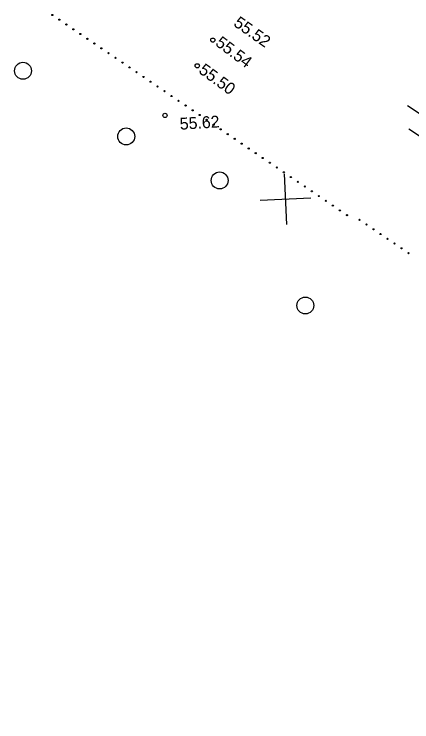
# Model space of a CAD drawing. Extents: x 641465 to 641768, y 6456798 to 6457145.
# Drawn here: x 641484.89 to 641508.4, y 6456836.68 to 6456878.54 of the extents above; entities that cross this region are included whole.
import ezdxf

# ---------------------------------------------------------------- set-up
doc = ezdxf.new("R2010")
doc.units = 0
for name, color, linetype in [('Level 14', 7, 'Continuous'), ('Level 17', 7, 'Continuous'), ('Level 30', 7, 'Continuous'), ('Level 4', 7, 'Continuous'), ('Level 5', 7, 'Continuous'), ('Level 6', 7, 'Continuous')]:
    doc.layers.add(name, color=color, linetype=linetype)

# ---------------------------------------------------------------- blocks, each defined once
blk = doc.blocks.new('METS2')
at = {"layer": 'Level 6'}
blk.add_circle((0, 0), 500, dxfattribs=at)
blk = doc.blocks.new('AAP2')
at = {"layer": 'Level 6'}
blk.add_circle((0, 0), 34.5, dxfattribs=at)
blk = doc.blocks.new('RIST')
at = {"layer": 'Level 17'}
for p, q in [((0, 1500), (0, -1500)), ((-1500, 0), (1500, 0))]:
    blk.add_line(p, q, dxfattribs=at)
blk = doc.blocks.new('METS3')
at = {"layer": 'Level 6'}
blk.add_circle((0, 0), 500, dxfattribs=at)
blk = doc.blocks.new('AAP3')
at = {"layer": 'Level 6'}
blk.add_circle((0, 0), 34.5, dxfattribs=at)
blk = doc.blocks.new('RIST1')
at = {"layer": 'Level 14'}
for p, q in [((0, 1500), (0, -1500)), ((-1500, 0), (1500, 0))]:
    blk.add_line(p, q, dxfattribs=at)

msp = doc.modelspace()

# ---------------------------------------------------------------- linework, layer by layer
at = {"layer": 'Level 30'}
for centre in [(641496.635, 6456877.003), (641495.713, 6456875.482), (641493.806, 6456872.548)]:
    msp.add_circle(centre, 0.125, dxfattribs=at)
at = {"layer": 'Level 4'}
for centre in [(641496.635, 6456877.003), (641495.713, 6456875.482), (641493.806, 6456872.548)]:
    msp.add_circle(centre, 0.125, dxfattribs=at)
at = {"layer": 'Level 5'}
for points in [[(641508.14, 6456873.143), (641520.167, 6456865.229), (641521.398, 6456864.569), (641522.555, 6456864.35), (641524.112, 6456866.071)], [(641508.14, 6456873.143), (641520.167, 6456865.229), (641521.398, 6456864.569), (641522.555, 6456864.35), (641524.112, 6456866.071)], [(641590.72, 6456847.337), (641584.924, 6456829.471), (641584.144, 6456828.113), (641583.212, 6456826.991), (641582.158, 6456826.05), (641580.688, 6456825.246), (641579.687, 6456824.744), (641578.338, 6456824.573), (641542.326, 6456849.052), (641508.226, 6456871.727)], [(641590.72, 6456847.337), (641584.924, 6456829.471), (641584.144, 6456828.113), (641583.212, 6456826.991), (641582.158, 6456826.05), (641580.688, 6456825.246), (641579.687, 6456824.744), (641578.338, 6456824.573), (641542.326, 6456849.052), (641508.226, 6456871.727)]]:
    msp.add_lwpolyline(points, dxfattribs=at)

# ---------------------------------------------------------------- block references
at = {"layer": 'Level 14', "xscale": 0.000999899854635453, "yscale": 0.000999899854635453, "rotation": 2.563922020722712}
msp.add_blockref('RIST1', (641500.929, 6456867.598), dxfattribs=at)
at = {"layer": 'Level 17', "xscale": 0.000999899854635453, "yscale": 0.000999899854635453, "rotation": 2.563922020722712}
msp.add_blockref('RIST', (641500.929, 6456867.598), dxfattribs=at)
at = {"layer": 'Level 6'}
for name, p, xscale, yscale, rotation in [('AAP2', (641487.146, 6456878.491), 0.0010028689128012596, 0.0010028689128012598, -34.213508827732056), ('AAP3', (641487.146, 6456878.491), 0.0010028689128012596, 0.0010028689128012598, -34.213508827732056), ('AAP2', (641487.561, 6456878.209), 0.0010028689128012596, 0.0010028689128012598, -34.213508827732056), ('AAP3', (641487.561, 6456878.209), 0.0010028689128012596, 0.0010028689128012598, -34.213508827732056), ('AAP2', (641487.976, 6456877.927), 0.0010028689128012596, 0.0010028689128012598, -34.213508827732056), ('AAP3', (641487.976, 6456877.927), 0.0010028689128012596, 0.0010028689128012598, -34.213508827732056), ('AAP2', (641488.39, 6456877.645), 0.0010028689128012596, 0.0010028689128012598, -34.213508827732056), ('AAP3', (641488.39, 6456877.645), 0.0010028689128012596, 0.0010028689128012598, -34.213508827732056), ('AAP2', (641488.805, 6456877.363), 0.0010028689128012596, 0.0010028689128012598, -34.213508827732056), ('AAP3', (641488.805, 6456877.363), 0.0010028689128012596, 0.0010028689128012598, -34.213508827732056), ('AAP2', (641489.22, 6456877.081), 0.0010028689128012596, 0.0010028689128012598, -34.213508827732056), ('AAP3', (641489.22, 6456877.081), 0.0010028689128012596, 0.0010028689128012598, -34.213508827732056), ('AAP2', (641489.634, 6456876.799), 0.0010028689128012596, 0.0010028689128012598, -34.213508827732056), ('AAP3', (641489.634, 6456876.799), 0.0010028689128012596, 0.0010028689128012598, -34.213508827732056), ('AAP2', (641490.049, 6456876.517), 0.0010028689128012596, 0.0010028689128012598, -34.213508827732056), ('AAP3', (641490.049, 6456876.517), 0.0010028689128012596, 0.0010028689128012598, -34.213508827732056), ('AAP2', (641490.464, 6456876.235), 0.0010028689128012596, 0.0010028689128012598, -34.213508827732056), ('AAP3', (641490.464, 6456876.235), 0.0010028689128012596, 0.0010028689128012598, -34.213508827732056), ('METS2', (641485.414, 6456875.191), 0.000999899854635453, 0.000999899854635453, 2.563922020722712), ('METS3', (641485.414, 6456875.191), 0.000999899854635453, 0.000999899854635453, 2.563922020722712), ('AAP2', (641490.878, 6456875.953), 0.0010028689128012596, 0.0010028689128012598, -34.213508827732056), ('AAP3', (641490.878, 6456875.953), 0.0010028689128012596, 0.0010028689128012598, -34.213508827732056), ('AAP2', (641491.293, 6456875.671), 0.0010028689128012596, 0.0010028689128012598, -34.213508827732056), ('AAP3', (641491.293, 6456875.671), 0.0010028689128012596, 0.0010028689128012598, -34.213508827732056), ('AAP2', (641491.708, 6456875.389), 0.0010028689128012596, 0.0010028689128012598, -34.213508827732056), ('AAP3', (641491.708, 6456875.389), 0.0010028689128012596, 0.0010028689128012598, -34.213508827732056), ('AAP2', (641492.122, 6456875.107), 0.0010028689128012596, 0.0010028689128012598, -34.213508827732056), ('AAP3', (641492.122, 6456875.107), 0.0010028689128012596, 0.0010028689128012598, -34.213508827732056), ('AAP2', (641492.537, 6456874.825), 0.0010028689128012596, 0.0010028689128012598, -34.213508827732056), ('AAP3', (641492.537, 6456874.825), 0.0010028689128012596, 0.0010028689128012598, -34.213508827732056), ('AAP2', (641492.952, 6456874.543), 0.0010028689128012596, 0.0010028689128012598, -34.213508827732056), ('AAP3', (641492.952, 6456874.543), 0.0010028689128012596, 0.0010028689128012598, -34.213508827732056), ('AAP2', (641493.366, 6456874.261), 0.0010028689128012596, 0.0010028689128012598, -34.213508827732056), ('AAP3', (641493.366, 6456874.261), 0.0010028689128012596, 0.0010028689128012598, -34.213508827732056), ('AAP2', (641493.781, 6456873.979), 0.0010028689128012596, 0.0010028689128012598, -34.213508827732056), ('AAP3', (641493.781, 6456873.979), 0.0010028689128012596, 0.0010028689128012598, -34.213508827732056), ('AAP2', (641494.196, 6456873.697), 0.0010028689128012596, 0.0010028689128012598, -34.213508827732056), ('AAP3', (641494.196, 6456873.697), 0.0010028689128012596, 0.0010028689128012598, -34.213508827732056), ('AAP2', (641494.61, 6456873.415), 0.0010028689128012596, 0.0010028689128012598, -34.213508827732056), ('AAP3', (641494.61, 6456873.415), 0.0010028689128012596, 0.0010028689128012598, -34.213508827732056), ('AAP2', (641495.025, 6456873.134), 0.0010028689128012596, 0.0010028689128012598, -34.213508827732056), ('AAP3', (641495.025, 6456873.134), 0.0010028689128012596, 0.0010028689128012598, -34.213508827732056), ('AAP2', (641495.44, 6456872.852), 0.0010028689128012596, 0.0010028689128012598, -34.213508827732056), ('AAP3', (641495.44, 6456872.852), 0.0010028689128012596, 0.0010028689128012598, -34.213508827732056), ('AAP2', (641495.854, 6456872.57), 0.0010028689128012596, 0.0010028689128012598, -34.213508827732056), ('AAP3', (641495.854, 6456872.57), 0.0010028689128012596, 0.0010028689128012598, -34.213508827732056), ('AAP2', (641496.269, 6456872.288), 0.0010028689128012596, 0.0010028689128012598, -34.213508827732056), ('AAP3', (641496.269, 6456872.288), 0.0010028689128012596, 0.0010028689128012598, -34.213508827732056), ('AAP2', (641496.683, 6456872.006), 0.0010028689128012596, 0.0010028689128012598, -34.213508827732056), ('AAP3', (641496.683, 6456872.006), 0.0010028689128012596, 0.0010028689128012598, -34.213508827732056), ('METS2', (641491.516, 6456871.306), 0.000999899854635453, 0.000999899854635453, 2.563922020722712), ('METS3', (641491.516, 6456871.306), 0.000999899854635453, 0.000999899854635453, 2.563922020722712), ('AAP2', (641497.098, 6456871.724), 0.0010028689128012596, 0.0010028689128012598, -34.213508827732056), ('AAP3', (641497.098, 6456871.724), 0.0010028689128012596, 0.0010028689128012598, -34.213508827732056), ('AAP2', (641497.513, 6456871.442), 0.0010028689128012596, 0.0010028689128012598, -34.213508827732056), ('AAP3', (641497.513, 6456871.442), 0.0010028689128012596, 0.0010028689128012598, -34.213508827732056), ('AAP2', (641497.927, 6456871.16), 0.0010028689128012596, 0.0010028689128012598, -34.213508827732056), ('AAP3', (641497.927, 6456871.16), 0.0010028689128012596, 0.0010028689128012598, -34.213508827732056), ('AAP2', (641498.342, 6456870.878), 0.0010028689128012596, 0.0010028689128012598, -34.213508827732056), ('AAP3', (641498.342, 6456870.878), 0.0010028689128012596, 0.0010028689128012598, -34.213508827732056), ('AAP2', (641498.757, 6456870.596), 0.0010028689128012596, 0.0010028689128012598, -34.213508827732056), ('AAP3', (641498.757, 6456870.596), 0.0010028689128012596, 0.0010028689128012598, -34.213508827732056), ('AAP2', (641499.171, 6456870.314), 0.0010028689128012596, 0.0010028689128012598, -34.213508827732056), ('AAP3', (641499.171, 6456870.314), 0.0010028689128012596, 0.0010028689128012598, -34.213508827732056), ('AAP2', (641499.586, 6456870.032), 0.0010028689128012596, 0.0010028689128012598, -34.213508827732056), ('AAP3', (641499.586, 6456870.032), 0.0010028689128012596, 0.0010028689128012598, -34.213508827732056), ('AAP2', (641500.001, 6456869.75), 0.0010028689128012596, 0.0010028689128012598, -34.213508827732056), ('AAP3', (641500.001, 6456869.75), 0.0010028689128012596, 0.0010028689128012598, -34.213508827732056), ('AAP2', (641500.415, 6456869.468), 0.0010028689128012596, 0.0010028689128012598, -34.213508827732056), ('AAP3', (641500.415, 6456869.468), 0.0010028689128012596, 0.0010028689128012598, -34.213508827732056), ('METS2', (641497.038, 6456868.704), 0.000999899854635453, 0.000999899854635453, 2.563922020722712), ('METS3', (641497.038, 6456868.704), 0.000999899854635453, 0.000999899854635453, 2.563922020722712), ('AAP2', (641500.83, 6456869.186), 0.0010028689128012596, 0.0010028689128012598, -34.213508827732056), ('AAP3', (641500.83, 6456869.186), 0.0010028689128012596, 0.0010028689128012598, -34.213508827732056), ('AAP2', (641501.245, 6456868.904), 0.0010028689128012596, 0.0010028689128012598, -34.213508827732056), ('AAP3', (641501.245, 6456868.904), 0.0010028689128012596, 0.0010028689128012598, -34.213508827732056), ('AAP2', (641501.659, 6456868.622), 0.0010028689128012596, 0.0010028689128012598, -34.213508827732056), ('AAP3', (641501.659, 6456868.622), 0.0010028689128012596, 0.0010028689128012598, -34.213508827732056), ('AAP2', (641502.074, 6456868.34), 0.0010028689128012596, 0.0010028689128012598, -34.213508827732056), ('AAP3', (641502.074, 6456868.34), 0.0010028689128012596, 0.0010028689128012598, -34.213508827732056), ('AAP2', (641502.489, 6456868.059), 0.0010028689128012596, 0.0010028689128012598, -34.213508827732056), ('AAP3', (641502.489, 6456868.059), 0.0010028689128012596, 0.0010028689128012598, -34.213508827732056), ('AAP2', (641502.903, 6456867.777), 0.0010028689128012596, 0.0010028689128012598, -34.213508827732056), ('AAP3', (641502.903, 6456867.777), 0.0010028689128012596, 0.0010028689128012598, -34.213508827732056), ('AAP2', (641503.318, 6456867.495), 0.0010028689128012596, 0.0010028689128012598, -34.213508827732056), ('AAP3', (641503.318, 6456867.495), 0.0010028689128012596, 0.0010028689128012598, -34.213508827732056), ('AAP2', (641503.733, 6456867.213), 0.0010028689128012596, 0.0010028689128012598, -34.213508827732056), ('AAP3', (641503.733, 6456867.213), 0.0010028689128012596, 0.0010028689128012598, -34.213508827732056), ('AAP2', (641504.147, 6456866.931), 0.0010028689128012596, 0.0010028689128012598, -34.213508827732056), ('AAP3', (641504.147, 6456866.931), 0.0010028689128012596, 0.0010028689128012598, -34.213508827732056), ('AAP2', (641504.562, 6456866.649), 0.0010028689128012596, 0.0010028689128012598, -34.213508827732056), ('AAP3', (641504.562, 6456866.649), 0.0010028689128012596, 0.0010028689128012598, -34.213508827732056), ('AAP2', (641505.302, 6456866.373), 0.0010006337523636361, 0.0010006337523636366, -34.10972445299473), ('AAP3', (641505.302, 6456866.373), 0.0010006337523636361, 0.0010006337523636366, -34.10972445299473), ('AAP2', (641505.716, 6456866.093), 0.0010006337523636361, 0.0010006337523636366, -34.10972445299473), ('AAP3', (641505.716, 6456866.093), 0.0010006337523636361, 0.0010006337523636366, -34.10972445299473), ('AAP2', (641506.131, 6456865.812), 0.0010006337523636361, 0.0010006337523636366, -34.10972445299473), ('AAP3', (641506.131, 6456865.812), 0.0010006337523636361, 0.0010006337523636366, -34.10972445299473), ('AAP2', (641506.545, 6456865.531), 0.0010006337523636361, 0.0010006337523636366, -34.10972445299473), ('AAP3', (641506.545, 6456865.531), 0.0010006337523636361, 0.0010006337523636366, -34.10972445299473), ('AAP2', (641506.959, 6456865.251), 0.0010006337523636361, 0.0010006337523636366, -34.10972445299473), ('AAP3', (641506.959, 6456865.251), 0.0010006337523636361, 0.0010006337523636366, -34.10972445299473), ('AAP2', (641507.373, 6456864.97), 0.0010006337523636361, 0.0010006337523636366, -34.10972445299473), ('AAP3', (641507.373, 6456864.97), 0.0010006337523636361, 0.0010006337523636366, -34.10972445299473), ('AAP2', (641507.788, 6456864.69), 0.0010006337523636361, 0.0010006337523636366, -34.10972445299473), ('AAP3', (641507.788, 6456864.69), 0.0010006337523636361, 0.0010006337523636366, -34.10972445299473), ('AAP2', (641508.199, 6456864.405), 0.0010006337523636364, 0.0010006337523636364, -34.94061978429307), ('AAP3', (641508.199, 6456864.405), 0.0010006337523636364, 0.0010006337523636364, -34.94061978429307), ('METS2', (641502.103, 6456861.307), 0.000999899854635453, 0.000999899854635453, 2.563922020722712), ('METS3', (641502.103, 6456861.307), 0.000999899854635453, 0.000999899854635453, 2.563922020722712)]:
    msp.add_blockref(name, p, dxfattribs=dict(at, xscale=xscale, yscale=yscale, rotation=rotation))

# ---------------------------------------------------------------- texts
at = {"layer": 'Level 30'}
for s, rotation, p in [('55.52', 324.8514, (641497.809, 6456877.885)), ('55.54', 323.1115, (641496.736, 6456876.726)), ('55.50', 323.8584, (641495.745, 6456875.106)), ('55.62', 3.4939, (641494.704, 6456871.701))]:
    msp.add_text(s, height=0.702, rotation=rotation, dxfattribs=at).set_placement(p)
at = {"layer": 'Level 4'}
for s, rotation, p in [('55.52', 324.8514, (641497.809, 6456877.885)), ('55.54', 323.1115, (641496.736, 6456876.726)), ('55.50', 323.8584, (641495.745, 6456875.106)), ('55.62', 3.4939, (641494.704, 6456871.701))]:
    msp.add_text(s, height=0.702, rotation=rotation, dxfattribs=at).set_placement(p)

doc.saveas('drawing.dxf')
